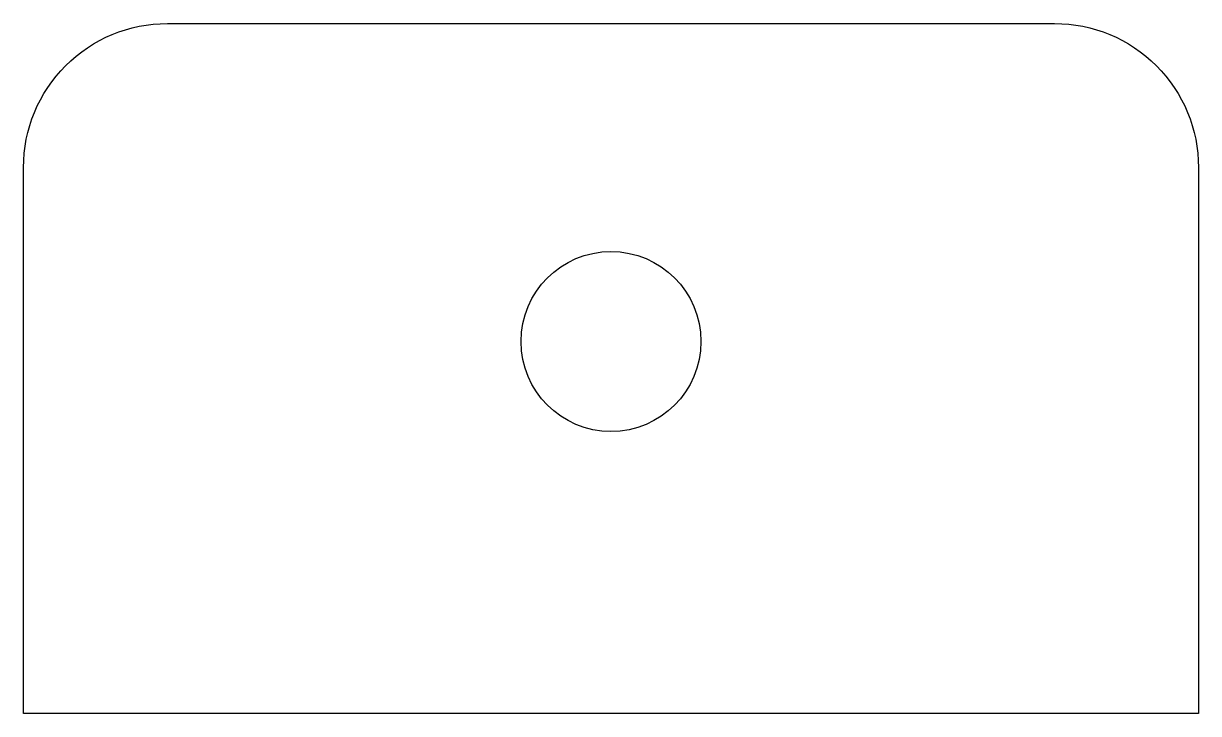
# Model space of a CAD drawing. Extents: x 0 to 98, y 0 to 57.5.
import ezdxf

# ---------------------------------------------------------------- set-up
doc = ezdxf.new("R2010")
doc.units = 0
doc.layers.get('0').update_dxf_attribs({"color": 2, "linetype": 'CONTINUOUS'})

msp = doc.modelspace()

# ---------------------------------------------------------------- linework, layer by layer
at = {"color": 2, "linetype": 'CONTINUOUS'}
for points in [[(0, 0), (0, 45.5, -0.414214), (12, 57.5), (86, 57.5, -0.414214), (98, 45.5), (98, 0)], [(41.5, 31, -1), (56.5, 31, -1)]]:
    msp.add_lwpolyline(points, format="xyb", close=True, dxfattribs=at)

doc.saveas('drawing.dxf')
